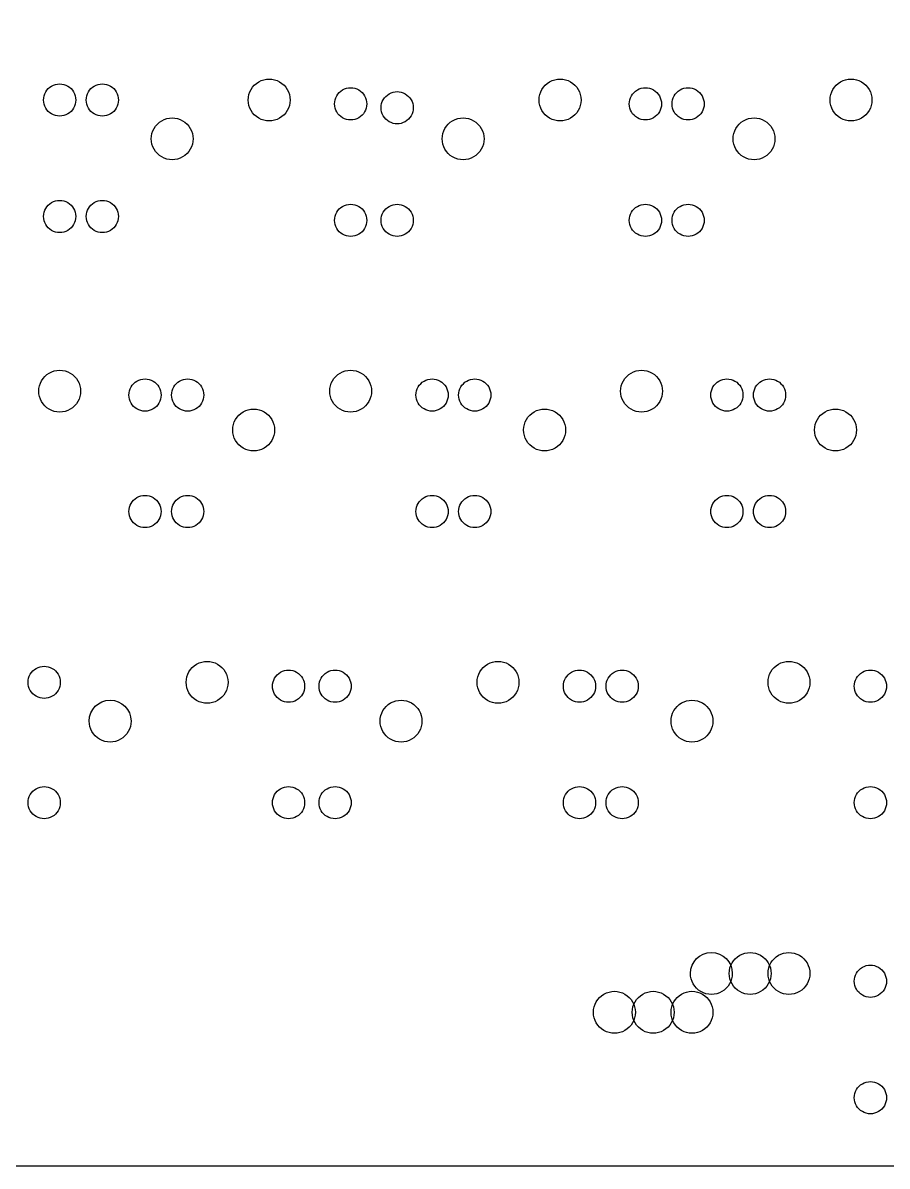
# Model space of a CAD drawing. Extents: x 2867 to 4104, y -2180 to -1756.
# Drawn here: x 3327.4 to 3487.8, y -2179.9 to -1967.9 of the extents above; entities that cross this region are included whole.
import ezdxf

# ---------------------------------------------------------------- set-up
doc = ezdxf.new("R2010")
doc.units = 0
doc.layers.get('0').update_dxf_attribs({"linetype": 'CONTINUOUS'})

msp = doc.modelspace()

# ---------------------------------------------------------------- linework, layer by layer
at = {"color": 7}
for points in [[(2867.184, -1755.8352), (4104.072, -1755.8352), (4104.072, -2179.9152), (2867.184, -2179.9152)], [(3337.236, -1982.1816)], [(3345.156, -1982.1816)], [(3377.016, -1982.1816)], [(3431.016, -1982.1816)], [(3485.016, -1982.1816)], [(3391.236, -1982.9016)], [(3399.876, -1983.6216)], [(3445.956, -1982.9016)], [(3453.876, -1982.9016)], [(3359.016, -1989.3816)], [(3413.016, -1989.3816)], [(3467.016, -1989.3816)], [(3337.236, -2003.7816)], [(3345.156, -2003.7816)], [(3391.236, -2004.5016)], [(3399.876, -2004.5016)], [(3445.956, -2004.5016)], [(3453.876, -2004.5016)], [(3338.136, -2036.1816)], [(3353.076, -2036.9016)], [(3360.996, -2036.9016)], [(3392.136, -2036.1816)], [(3406.356, -2036.9016)], [(3414.276, -2036.9016)], [(3446.136, -2036.1816)], [(3461.076, -2036.9016)], [(3468.996, -2036.9016)], [(3374.136, -2043.3816)], [(3428.136, -2043.3816)], [(3482.136, -2043.3816)], [(3353.076, -2058.5016)], [(3360.996, -2058.5016)], [(3406.356, -2058.5016)], [(3414.276, -2058.5016)], [(3461.076, -2058.5016)], [(3468.996, -2058.5016)], [(3334.356, -2090.1816)], [(3365.496, -2090.1816)], [(3419.496, -2090.1816)], [(3473.496, -2090.1816)], [(3379.716, -2090.9016)], [(3388.356, -2090.9016)], [(3433.716, -2090.9016)], [(3441.636, -2090.9016)], [(3487.716, -2090.9016)], [(3347.496, -2097.3816)], [(3401.496, -2097.3816)], [(3455.496, -2097.3816)], [(3334.356, -2112.5016)], [(3379.716, -2112.5016)], [(3388.356, -2112.5016)], [(3433.716, -2112.5016)], [(3441.636, -2112.5016)], [(3487.716, -2112.5016)], [(3459.096, -2144.1816)], [(3466.296, -2144.1816)], [(3473.496, -2144.1816)], [(3487.716, -2145.6216)], [(3441.096, -2151.3816)], [(3448.296, -2151.3816)], [(3455.496, -2151.3816)], [(3417.84, -2157.5232)], [(3487.716, -2167.2216)]]:
    msp.add_lwpolyline(points, close=True, dxfattribs=at)
for points in [[(3371.184, -1978.814493), (3372.386951, -1978.119969), (3373.869049, -1978.119969), (3375.072, -1978.814493)], [(3425.184, -1978.814493), (3426.386951, -1978.119969), (3427.869049, -1978.119969), (3429.072, -1978.814493)], [(3479.184, -1978.814493), (3480.386951, -1978.119969), (3481.869049, -1978.119969), (3483.072, -1978.814493)], [(3331.26, -1982.1816), (3331.26, -1981.11409), (3331.82951, -1980.127671), (3332.754, -1979.593916)], [(3332.754, -1979.593916), (3333.67849, -1979.060161), (3334.81751, -1979.060161), (3335.742, -1979.593916)], [(3335.742, -1979.593916), (3336.66649, -1980.127671), (3337.236, -1981.11409), (3337.236, -1982.1816)], [(3339.18, -1982.1816), (3339.18, -1981.11409), (3339.74951, -1980.127671), (3340.674, -1979.593916)], [(3340.674, -1979.593916), (3341.59849, -1979.060161), (3342.73751, -1979.060161), (3343.662, -1979.593916)], [(3343.662, -1979.593916), (3344.58649, -1980.127671), (3345.156, -1981.11409), (3345.156, -1982.1816)], [(3369.24, -1982.1816), (3369.24, -1980.792551), (3369.981049, -1979.509018), (3371.184, -1978.814493)], [(3375.072, -1978.814493), (3376.274951, -1979.509018), (3377.016, -1980.792551), (3377.016, -1982.1816)], [(3385.26, -1982.9016), (3385.26, -1981.83409), (3385.82951, -1980.847671), (3386.754, -1980.313916)], [(3386.754, -1980.313916), (3387.67849, -1979.780161), (3388.81751, -1979.780161), (3389.742, -1980.313916)], [(3389.742, -1980.313916), (3390.66649, -1980.847671), (3391.236, -1981.83409), (3391.236, -1982.9016)], [(3423.24, -1982.1816), (3423.24, -1980.792551), (3423.981049, -1979.509018), (3425.184, -1978.814493)], [(3429.072, -1978.814493), (3430.274951, -1979.509018), (3431.016, -1980.792551), (3431.016, -1982.1816)], [(3439.98, -1982.9016), (3439.98, -1981.83409), (3440.54951, -1980.847671), (3441.474, -1980.313916)], [(3441.474, -1980.313916), (3442.39849, -1979.780161), (3443.53751, -1979.780161), (3444.462, -1980.313916)], [(3444.462, -1980.313916), (3445.38649, -1980.847671), (3445.956, -1981.83409), (3445.956, -1982.9016)], [(3447.9, -1982.9016), (3447.9, -1981.83409), (3448.46951, -1980.847671), (3449.394, -1980.313916)], [(3449.394, -1980.313916), (3450.31849, -1979.780161), (3451.45751, -1979.780161), (3452.382, -1980.313916)], [(3452.382, -1980.313916), (3453.30649, -1980.847671), (3453.876, -1981.83409), (3453.876, -1982.9016)], [(3477.24, -1982.1816), (3477.24, -1980.792551), (3477.981049, -1979.509018), (3479.184, -1978.814493)], [(3483.072, -1978.814493), (3484.274951, -1979.509018), (3485.016, -1980.792551), (3485.016, -1982.1816)], [(3332.754, -1984.769284), (3331.82951, -1984.235529), (3331.26, -1983.24911), (3331.26, -1982.1816)], [(3337.236, -1982.1816), (3337.236, -1983.24911), (3336.66649, -1984.235529), (3335.742, -1984.769284)], [(3340.674, -1984.769284), (3339.74951, -1984.235529), (3339.18, -1983.24911), (3339.18, -1982.1816)], [(3345.156, -1982.1816), (3345.156, -1983.24911), (3344.58649, -1984.235529), (3343.662, -1984.769284)], [(3371.184, -1985.548707), (3369.981049, -1984.854182), (3369.24, -1983.570649), (3369.24, -1982.1816)], [(3377.016, -1982.1816), (3377.016, -1983.570649), (3376.274951, -1984.854182), (3375.072, -1985.548707)], [(3393.9, -1983.6216), (3393.9, -1982.55409), (3394.46951, -1981.567671), (3395.394, -1981.033916)], [(3395.394, -1981.033916), (3396.31849, -1980.500161), (3397.45751, -1980.500161), (3398.382, -1981.033916)], [(3398.382, -1981.033916), (3399.30649, -1981.567671), (3399.876, -1982.55409), (3399.876, -1983.6216)], [(3425.184, -1985.548707), (3423.981049, -1984.854182), (3423.24, -1983.570649), (3423.24, -1982.1816)], [(3431.016, -1982.1816), (3431.016, -1983.570649), (3430.274951, -1984.854182), (3429.072, -1985.548707)], [(3479.184, -1985.548707), (3477.981049, -1984.854182), (3477.24, -1983.570649), (3477.24, -1982.1816)], [(3485.016, -1982.1816), (3485.016, -1983.570649), (3484.274951, -1984.854182), (3483.072, -1985.548707)], [(3386.754, -1985.489284), (3385.82951, -1984.955529), (3385.26, -1983.96911), (3385.26, -1982.9016)], [(3391.236, -1982.9016), (3391.236, -1983.96911), (3390.66649, -1984.955529), (3389.742, -1985.489284)], [(3395.394, -1986.209284), (3394.46951, -1985.675529), (3393.9, -1984.68911), (3393.9, -1983.6216)], [(3399.876, -1983.6216), (3399.876, -1984.68911), (3399.30649, -1985.675529), (3398.382, -1986.209284)], [(3441.474, -1985.489284), (3440.54951, -1984.955529), (3439.98, -1983.96911), (3439.98, -1982.9016)], [(3445.956, -1982.9016), (3445.956, -1983.96911), (3445.38649, -1984.955529), (3444.462, -1985.489284)], [(3449.394, -1985.489284), (3448.46951, -1984.955529), (3447.9, -1983.96911), (3447.9, -1982.9016)], [(3453.876, -1982.9016), (3453.876, -1983.96911), (3453.30649, -1984.955529), (3452.382, -1985.489284)], [(3335.742, -1984.769284), (3334.81751, -1985.303039), (3333.67849, -1985.303039), (3332.754, -1984.769284)], [(3343.662, -1984.769284), (3342.73751, -1985.303039), (3341.59849, -1985.303039), (3340.674, -1984.769284)], [(3351.24, -1989.3816), (3351.24, -1987.992551), (3351.981049, -1986.709018), (3353.184, -1986.014493)], [(3353.184, -1986.014493), (3354.386951, -1985.319969), (3355.869049, -1985.319969), (3357.072, -1986.014493)], [(3357.072, -1986.014493), (3358.274951, -1986.709018), (3359.016, -1987.992551), (3359.016, -1989.3816)], [(3375.072, -1985.548707), (3373.869049, -1986.243231), (3372.386951, -1986.243231), (3371.184, -1985.548707)], [(3389.742, -1985.489284), (3388.81751, -1986.023039), (3387.67849, -1986.023039), (3386.754, -1985.489284)], [(3398.382, -1986.209284), (3397.45751, -1986.743039), (3396.31849, -1986.743039), (3395.394, -1986.209284)], [(3405.24, -1989.3816), (3405.24, -1987.992551), (3405.981049, -1986.709018), (3407.184, -1986.014493)], [(3407.184, -1986.014493), (3408.386951, -1985.319969), (3409.869049, -1985.319969), (3411.072, -1986.014493)], [(3411.072, -1986.014493), (3412.274951, -1986.709018), (3413.016, -1987.992551), (3413.016, -1989.3816)], [(3429.072, -1985.548707), (3427.869049, -1986.243231), (3426.386951, -1986.243231), (3425.184, -1985.548707)], [(3444.462, -1985.489284), (3443.53751, -1986.023039), (3442.39849, -1986.023039), (3441.474, -1985.489284)], [(3452.382, -1985.489284), (3451.45751, -1986.023039), (3450.31849, -1986.023039), (3449.394, -1985.489284)], [(3459.24, -1989.3816), (3459.24, -1987.992551), (3459.981049, -1986.709018), (3461.184, -1986.014493)], [(3461.184, -1986.014493), (3462.386951, -1985.319969), (3463.869049, -1985.319969), (3465.072, -1986.014493)], [(3465.072, -1986.014493), (3466.274951, -1986.709018), (3467.016, -1987.992551), (3467.016, -1989.3816)], [(3483.072, -1985.548707), (3481.869049, -1986.243231), (3480.386951, -1986.243231), (3479.184, -1985.548707)], [(3353.184, -1992.748707), (3351.981049, -1992.054182), (3351.24, -1990.770649), (3351.24, -1989.3816)], [(3359.016, -1989.3816), (3359.016, -1990.770649), (3358.274951, -1992.054182), (3357.072, -1992.748707)], [(3407.184, -1992.748707), (3405.981049, -1992.054182), (3405.24, -1990.770649), (3405.24, -1989.3816)], [(3413.016, -1989.3816), (3413.016, -1990.770649), (3412.274951, -1992.054182), (3411.072, -1992.748707)], [(3461.184, -1992.748707), (3459.981049, -1992.054182), (3459.24, -1990.770649), (3459.24, -1989.3816)], [(3467.016, -1989.3816), (3467.016, -1990.770649), (3466.274951, -1992.054182), (3465.072, -1992.748707)], [(3357.072, -1992.748707), (3355.869049, -1993.443231), (3354.386951, -1993.443231), (3353.184, -1992.748707)], [(3411.072, -1992.748707), (3409.869049, -1993.443231), (3408.386951, -1993.443231), (3407.184, -1992.748707)], [(3465.072, -1992.748707), (3463.869049, -1993.443231), (3462.386951, -1993.443231), (3461.184, -1992.748707)], [(3331.26, -2003.7816), (3331.26, -2002.71409), (3331.82951, -2001.727671), (3332.754, -2001.193916)], [(3332.754, -2001.193916), (3333.67849, -2000.660161), (3334.81751, -2000.660161), (3335.742, -2001.193916)], [(3335.742, -2001.193916), (3336.66649, -2001.727671), (3337.236, -2002.71409), (3337.236, -2003.7816)], [(3339.18, -2003.7816), (3339.18, -2002.71409), (3339.74951, -2001.727671), (3340.674, -2001.193916)], [(3340.674, -2001.193916), (3341.59849, -2000.660161), (3342.73751, -2000.660161), (3343.662, -2001.193916)], [(3343.662, -2001.193916), (3344.58649, -2001.727671), (3345.156, -2002.71409), (3345.156, -2003.7816)], [(3386.754, -2001.913916), (3387.67849, -2001.380161), (3388.81751, -2001.380161), (3389.742, -2001.913916)], [(3395.394, -2001.913916), (3396.31849, -2001.380161), (3397.45751, -2001.380161), (3398.382, -2001.913916)], [(3441.474, -2001.913916), (3442.39849, -2001.380161), (3443.53751, -2001.380161), (3444.462, -2001.913916)], [(3449.394, -2001.913916), (3450.31849, -2001.380161), (3451.45751, -2001.380161), (3452.382, -2001.913916)], [(3385.26, -2004.5016), (3385.26, -2003.43409), (3385.82951, -2002.447671), (3386.754, -2001.913916)], [(3389.742, -2001.913916), (3390.66649, -2002.447671), (3391.236, -2003.43409), (3391.236, -2004.5016)], [(3393.9, -2004.5016), (3393.9, -2003.43409), (3394.46951, -2002.447671), (3395.394, -2001.913916)], [(3398.382, -2001.913916), (3399.30649, -2002.447671), (3399.876, -2003.43409), (3399.876, -2004.5016)], [(3439.98, -2004.5016), (3439.98, -2003.43409), (3440.54951, -2002.447671), (3441.474, -2001.913916)], [(3444.462, -2001.913916), (3445.38649, -2002.447671), (3445.956, -2003.43409), (3445.956, -2004.5016)], [(3447.9, -2004.5016), (3447.9, -2003.43409), (3448.46951, -2002.447671), (3449.394, -2001.913916)], [(3452.382, -2001.913916), (3453.30649, -2002.447671), (3453.876, -2003.43409), (3453.876, -2004.5016)], [(3332.754, -2006.369284), (3331.82951, -2005.835529), (3331.26, -2004.84911), (3331.26, -2003.7816)], [(3337.236, -2003.7816), (3337.236, -2004.84911), (3336.66649, -2005.835529), (3335.742, -2006.369284)], [(3340.674, -2006.369284), (3339.74951, -2005.835529), (3339.18, -2004.84911), (3339.18, -2003.7816)], [(3345.156, -2003.7816), (3345.156, -2004.84911), (3344.58649, -2005.835529), (3343.662, -2006.369284)], [(3386.754, -2007.089284), (3385.82951, -2006.555529), (3385.26, -2005.56911), (3385.26, -2004.5016)], [(3391.236, -2004.5016), (3391.236, -2005.56911), (3390.66649, -2006.555529), (3389.742, -2007.089284)], [(3395.394, -2007.089284), (3394.46951, -2006.555529), (3393.9, -2005.56911), (3393.9, -2004.5016)], [(3399.876, -2004.5016), (3399.876, -2005.56911), (3399.30649, -2006.555529), (3398.382, -2007.089284)], [(3441.474, -2007.089284), (3440.54951, -2006.555529), (3439.98, -2005.56911), (3439.98, -2004.5016)], [(3445.956, -2004.5016), (3445.956, -2005.56911), (3445.38649, -2006.555529), (3444.462, -2007.089284)], [(3449.394, -2007.089284), (3448.46951, -2006.555529), (3447.9, -2005.56911), (3447.9, -2004.5016)], [(3453.876, -2004.5016), (3453.876, -2005.56911), (3453.30649, -2006.555529), (3452.382, -2007.089284)], [(3335.742, -2006.369284), (3334.81751, -2006.903039), (3333.67849, -2006.903039), (3332.754, -2006.369284)], [(3343.662, -2006.369284), (3342.73751, -2006.903039), (3341.59849, -2006.903039), (3340.674, -2006.369284)], [(3389.742, -2007.089284), (3388.81751, -2007.623039), (3387.67849, -2007.623039), (3386.754, -2007.089284)], [(3398.382, -2007.089284), (3397.45751, -2007.623039), (3396.31849, -2007.623039), (3395.394, -2007.089284)], [(3444.462, -2007.089284), (3443.53751, -2007.623039), (3442.39849, -2007.623039), (3441.474, -2007.089284)], [(3452.382, -2007.089284), (3451.45751, -2007.623039), (3450.31849, -2007.623039), (3449.394, -2007.089284)], [(3330.36, -2036.1816), (3330.36, -2034.792551), (3331.101049, -2033.509018), (3332.304, -2032.814493)], [(3332.304, -2032.814493), (3333.506951, -2032.119969), (3334.989049, -2032.119969), (3336.192, -2032.814493)], [(3336.192, -2032.814493), (3337.394951, -2033.509018), (3338.136, -2034.792551), (3338.136, -2036.1816)], [(3384.36, -2036.1816), (3384.36, -2034.792551), (3385.101049, -2033.509018), (3386.304, -2032.814493)], [(3386.304, -2032.814493), (3387.506951, -2032.119969), (3388.989049, -2032.119969), (3390.192, -2032.814493)], [(3390.192, -2032.814493), (3391.394951, -2033.509018), (3392.136, -2034.792551), (3392.136, -2036.1816)], [(3438.36, -2036.1816), (3438.36, -2034.792551), (3439.101049, -2033.509018), (3440.304, -2032.814493)], [(3440.304, -2032.814493), (3441.506951, -2032.119969), (3442.989049, -2032.119969), (3444.192, -2032.814493)], [(3444.192, -2032.814493), (3445.394951, -2033.509018), (3446.136, -2034.792551), (3446.136, -2036.1816)], [(3347.1, -2036.9016), (3347.1, -2035.83409), (3347.66951, -2034.847671), (3348.594, -2034.313916)], [(3348.594, -2034.313916), (3349.51849, -2033.780161), (3350.65751, -2033.780161), (3351.582, -2034.313916)], [(3351.582, -2034.313916), (3352.50649, -2034.847671), (3353.076, -2035.83409), (3353.076, -2036.9016)], [(3355.02, -2036.9016), (3355.02, -2035.83409), (3355.58951, -2034.847671), (3356.514, -2034.313916)], [(3356.514, -2034.313916), (3357.43849, -2033.780161), (3358.57751, -2033.780161), (3359.502, -2034.313916)], [(3359.502, -2034.313916), (3360.42649, -2034.847671), (3360.996, -2035.83409), (3360.996, -2036.9016)], [(3400.38, -2036.9016), (3400.38, -2035.83409), (3400.94951, -2034.847671), (3401.874, -2034.313916)], [(3401.874, -2034.313916), (3402.79849, -2033.780161), (3403.93751, -2033.780161), (3404.862, -2034.313916)], [(3404.862, -2034.313916), (3405.78649, -2034.847671), (3406.356, -2035.83409), (3406.356, -2036.9016)], [(3408.3, -2036.9016), (3408.3, -2035.83409), (3408.86951, -2034.847671), (3409.794, -2034.313916)], [(3409.794, -2034.313916), (3410.71849, -2033.780161), (3411.85751, -2033.780161), (3412.782, -2034.313916)], [(3412.782, -2034.313916), (3413.70649, -2034.847671), (3414.276, -2035.83409), (3414.276, -2036.9016)], [(3455.1, -2036.9016), (3455.1, -2035.83409), (3455.66951, -2034.847671), (3456.594, -2034.313916)], [(3456.594, -2034.313916), (3457.51849, -2033.780161), (3458.65751, -2033.780161), (3459.582, -2034.313916)], [(3459.582, -2034.313916), (3460.50649, -2034.847671), (3461.076, -2035.83409), (3461.076, -2036.9016)], [(3463.02, -2036.9016), (3463.02, -2035.83409), (3463.58951, -2034.847671), (3464.514, -2034.313916)], [(3464.514, -2034.313916), (3465.43849, -2033.780161), (3466.57751, -2033.780161), (3467.502, -2034.313916)], [(3467.502, -2034.313916), (3468.42649, -2034.847671), (3468.996, -2035.83409), (3468.996, -2036.9016)], [(3332.304, -2039.548707), (3331.101049, -2038.854182), (3330.36, -2037.570649), (3330.36, -2036.1816)], [(3338.136, -2036.1816), (3338.136, -2037.570649), (3337.394951, -2038.854182), (3336.192, -2039.548707)], [(3348.594, -2039.489284), (3347.66951, -2038.955529), (3347.1, -2037.96911), (3347.1, -2036.9016)], [(3353.076, -2036.9016), (3353.076, -2037.96911), (3352.50649, -2038.955529), (3351.582, -2039.489284)], [(3356.514, -2039.489284), (3355.58951, -2038.955529), (3355.02, -2037.96911), (3355.02, -2036.9016)], [(3360.996, -2036.9016), (3360.996, -2037.96911), (3360.42649, -2038.955529), (3359.502, -2039.489284)], [(3386.304, -2039.548707), (3385.101049, -2038.854182), (3384.36, -2037.570649), (3384.36, -2036.1816)], [(3392.136, -2036.1816), (3392.136, -2037.570649), (3391.394951, -2038.854182), (3390.192, -2039.548707)], [(3401.874, -2039.489284), (3400.94951, -2038.955529), (3400.38, -2037.96911), (3400.38, -2036.9016)], [(3406.356, -2036.9016), (3406.356, -2037.96911), (3405.78649, -2038.955529), (3404.862, -2039.489284)], [(3409.794, -2039.489284), (3408.86951, -2038.955529), (3408.3, -2037.96911), (3408.3, -2036.9016)], [(3414.276, -2036.9016), (3414.276, -2037.96911), (3413.70649, -2038.955529), (3412.782, -2039.489284)], [(3440.304, -2039.548707), (3439.101049, -2038.854182), (3438.36, -2037.570649), (3438.36, -2036.1816)], [(3446.136, -2036.1816), (3446.136, -2037.570649), (3445.394951, -2038.854182), (3444.192, -2039.548707)], [(3456.594, -2039.489284), (3455.66951, -2038.955529), (3455.1, -2037.96911), (3455.1, -2036.9016)], [(3461.076, -2036.9016), (3461.076, -2037.96911), (3460.50649, -2038.955529), (3459.582, -2039.489284)], [(3464.514, -2039.489284), (3463.58951, -2038.955529), (3463.02, -2037.96911), (3463.02, -2036.9016)], [(3468.996, -2036.9016), (3468.996, -2037.96911), (3468.42649, -2038.955529), (3467.502, -2039.489284)], [(3336.192, -2039.548707), (3334.989049, -2040.243231), (3333.506951, -2040.243231), (3332.304, -2039.548707)], [(3351.582, -2039.489284), (3350.65751, -2040.023039), (3349.51849, -2040.023039), (3348.594, -2039.489284)], [(3359.502, -2039.489284), (3358.57751, -2040.023039), (3357.43849, -2040.023039), (3356.514, -2039.489284)], [(3368.304, -2040.014493), (3369.506951, -2039.319969), (3370.989049, -2039.319969), (3372.192, -2040.014493)], [(3390.192, -2039.548707), (3388.989049, -2040.243231), (3387.506951, -2040.243231), (3386.304, -2039.548707)], [(3404.862, -2039.489284), (3403.93751, -2040.023039), (3402.79849, -2040.023039), (3401.874, -2039.489284)], [(3412.782, -2039.489284), (3411.85751, -2040.023039), (3410.71849, -2040.023039), (3409.794, -2039.489284)], [(3422.304, -2040.014493), (3423.506951, -2039.319969), (3424.989049, -2039.319969), (3426.192, -2040.014493)], [(3444.192, -2039.548707), (3442.989049, -2040.243231), (3441.506951, -2040.243231), (3440.304, -2039.548707)], [(3459.582, -2039.489284), (3458.65751, -2040.023039), (3457.51849, -2040.023039), (3456.594, -2039.489284)], [(3467.502, -2039.489284), (3466.57751, -2040.023039), (3465.43849, -2040.023039), (3464.514, -2039.489284)], [(3476.304, -2040.014493), (3477.506951, -2039.319969), (3478.989049, -2039.319969), (3480.192, -2040.014493)], [(3366.36, -2043.3816), (3366.36, -2041.992551), (3367.101049, -2040.709018), (3368.304, -2040.014493)], [(3372.192, -2040.014493), (3373.394951, -2040.709018), (3374.136, -2041.992551), (3374.136, -2043.3816)], [(3420.36, -2043.3816), (3420.36, -2041.992551), (3421.101049, -2040.709018), (3422.304, -2040.014493)], [(3426.192, -2040.014493), (3427.394951, -2040.709018), (3428.136, -2041.992551), (3428.136, -2043.3816)], [(3474.36, -2043.3816), (3474.36, -2041.992551), (3475.101049, -2040.709018), (3476.304, -2040.014493)], [(3480.192, -2040.014493), (3481.394951, -2040.709018), (3482.136, -2041.992551), (3482.136, -2043.3816)], [(3368.304, -2046.748707), (3367.101049, -2046.054182), (3366.36, -2044.770649), (3366.36, -2043.3816)], [(3374.136, -2043.3816), (3374.136, -2044.770649), (3373.394951, -2046.054182), (3372.192, -2046.748707)], [(3422.304, -2046.748707), (3421.101049, -2046.054182), (3420.36, -2044.770649), (3420.36, -2043.3816)], [(3428.136, -2043.3816), (3428.136, -2044.770649), (3427.394951, -2046.054182), (3426.192, -2046.748707)], [(3476.304, -2046.748707), (3475.101049, -2046.054182), (3474.36, -2044.770649), (3474.36, -2043.3816)], [(3482.136, -2043.3816), (3482.136, -2044.770649), (3481.394951, -2046.054182), (3480.192, -2046.748707)], [(3372.192, -2046.748707), (3370.989049, -2047.443231), (3369.506951, -2047.443231), (3368.304, -2046.748707)], [(3426.192, -2046.748707), (3424.989049, -2047.443231), (3423.506951, -2047.443231), (3422.304, -2046.748707)], [(3480.192, -2046.748707), (3478.989049, -2047.443231), (3477.506951, -2047.443231), (3476.304, -2046.748707)], [(3347.1, -2058.5016), (3347.1, -2057.43409), (3347.66951, -2056.447671), (3348.594, -2055.913916)], [(3348.594, -2055.913916), (3349.51849, -2055.380161), (3350.65751, -2055.380161), (3351.582, -2055.913916)], [(3351.582, -2055.913916), (3352.50649, -2056.447671), (3353.076, -2057.43409), (3353.076, -2058.5016)], [(3355.02, -2058.5016), (3355.02, -2057.43409), (3355.58951, -2056.447671), (3356.514, -2055.913916)], [(3356.514, -2055.913916), (3357.43849, -2055.380161), (3358.57751, -2055.380161), (3359.502, -2055.913916)], [(3359.502, -2055.913916), (3360.42649, -2056.447671), (3360.996, -2057.43409), (3360.996, -2058.5016)], [(3400.38, -2058.5016), (3400.38, -2057.43409), (3400.94951, -2056.447671), (3401.874, -2055.913916)], [(3401.874, -2055.913916), (3402.79849, -2055.380161), (3403.93751, -2055.380161), (3404.862, -2055.913916)], [(3404.862, -2055.913916), (3405.78649, -2056.447671), (3406.356, -2057.43409), (3406.356, -2058.5016)], [(3408.3, -2058.5016), (3408.3, -2057.43409), (3408.86951, -2056.447671), (3409.794, -2055.913916)], [(3409.794, -2055.913916), (3410.71849, -2055.380161), (3411.85751, -2055.380161), (3412.782, -2055.913916)], [(3412.782, -2055.913916), (3413.70649, -2056.447671), (3414.276, -2057.43409), (3414.276, -2058.5016)], [(3455.1, -2058.5016), (3455.1, -2057.43409), (3455.66951, -2056.447671), (3456.594, -2055.913916)], [(3456.594, -2055.913916), (3457.51849, -2055.380161), (3458.65751, -2055.380161), (3459.582, -2055.913916)], [(3459.582, -2055.913916), (3460.50649, -2056.447671), (3461.076, -2057.43409), (3461.076, -2058.5016)], [(3463.02, -2058.5016), (3463.02, -2057.43409), (3463.58951, -2056.447671), (3464.514, -2055.913916)], [(3464.514, -2055.913916), (3465.43849, -2055.380161), (3466.57751, -2055.380161), (3467.502, -2055.913916)], [(3467.502, -2055.913916), (3468.42649, -2056.447671), (3468.996, -2057.43409), (3468.996, -2058.5016)], [(3348.594, -2061.089284), (3347.66951, -2060.555529), (3347.1, -2059.56911), (3347.1, -2058.5016)], [(3353.076, -2058.5016), (3353.076, -2059.56911), (3352.50649, -2060.555529), (3351.582, -2061.089284)], [(3356.514, -2061.089284), (3355.58951, -2060.555529), (3355.02, -2059.56911), (3355.02, -2058.5016)], [(3360.996, -2058.5016), (3360.996, -2059.56911), (3360.42649, -2060.555529), (3359.502, -2061.089284)], [(3401.874, -2061.089284), (3400.94951, -2060.555529), (3400.38, -2059.56911), (3400.38, -2058.5016)], [(3406.356, -2058.5016), (3406.356, -2059.56911), (3405.78649, -2060.555529), (3404.862, -2061.089284)], [(3409.794, -2061.089284), (3408.86951, -2060.555529), (3408.3, -2059.56911), (3408.3, -2058.5016)], [(3414.276, -2058.5016), (3414.276, -2059.56911), (3413.70649, -2060.555529), (3412.782, -2061.089284)], [(3456.594, -2061.089284), (3455.66951, -2060.555529), (3455.1, -2059.56911), (3455.1, -2058.5016)], [(3461.076, -2058.5016), (3461.076, -2059.56911), (3460.50649, -2060.555529), (3459.582, -2061.089284)], [(3464.514, -2061.089284), (3463.58951, -2060.555529), (3463.02, -2059.56911), (3463.02, -2058.5016)], [(3468.996, -2058.5016), (3468.996, -2059.56911), (3468.42649, -2060.555529), (3467.502, -2061.089284)], [(3351.582, -2061.089284), (3350.65751, -2061.623039), (3349.51849, -2061.623039), (3348.594, -2061.089284)], [(3359.502, -2061.089284), (3358.57751, -2061.623039), (3357.43849, -2061.623039), (3356.514, -2061.089284)], [(3404.862, -2061.089284), (3403.93751, -2061.623039), (3402.79849, -2061.623039), (3401.874, -2061.089284)], [(3412.782, -2061.089284), (3411.85751, -2061.623039), (3410.71849, -2061.623039), (3409.794, -2061.089284)], [(3459.582, -2061.089284), (3458.65751, -2061.623039), (3457.51849, -2061.623039), (3456.594, -2061.089284)], [(3467.502, -2061.089284), (3466.57751, -2061.623039), (3465.43849, -2061.623039), (3464.514, -2061.089284)], [(3359.664, -2086.814493), (3360.866951, -2086.119969), (3362.349049, -2086.119969), (3363.552, -2086.814493)], [(3413.664, -2086.814493), (3414.866951, -2086.119969), (3416.349049, -2086.119969), (3417.552, -2086.814493)], [(3467.664, -2086.814493), (3468.866951, -2086.119969), (3470.349049, -2086.119969), (3471.552, -2086.814493)], [(3328.38, -2090.1816), (3328.38, -2089.11409), (3328.94951, -2088.127671), (3329.874, -2087.593916)], [(3329.874, -2087.593916), (3330.79849, -2087.060161), (3331.93751, -2087.060161), (3332.862, -2087.593916)], [(3332.862, -2087.593916), (3333.78649, -2088.127671), (3334.356, -2089.11409), (3334.356, -2090.1816)], [(3357.72, -2090.1816), (3357.72, -2088.792551), (3358.461049, -2087.509018), (3359.664, -2086.814493)], [(3363.552, -2086.814493), (3364.754951, -2087.509018), (3365.496, -2088.792551), (3365.496, -2090.1816)], [(3373.74, -2090.9016), (3373.74, -2089.83409), (3374.30951, -2088.847671), (3375.234, -2088.313916)], [(3375.234, -2088.313916), (3376.15849, -2087.780161), (3377.29751, -2087.780161), (3378.222, -2088.313916)], [(3378.222, -2088.313916), (3379.14649, -2088.847671), (3379.716, -2089.83409), (3379.716, -2090.9016)], [(3382.38, -2090.9016), (3382.38, -2089.83409), (3382.94951, -2088.847671), (3383.874, -2088.313916)], [(3383.874, -2088.313916), (3384.79849, -2087.780161), (3385.93751, -2087.780161), (3386.862, -2088.313916)], [(3386.862, -2088.313916), (3387.78649, -2088.847671), (3388.356, -2089.83409), (3388.356, -2090.9016)], [(3411.72, -2090.1816), (3411.72, -2088.792551), (3412.461049, -2087.509018), (3413.664, -2086.814493)], [(3417.552, -2086.814493), (3418.754951, -2087.509018), (3419.496, -2088.792551), (3419.496, -2090.1816)], [(3427.74, -2090.9016), (3427.74, -2089.83409), (3428.30951, -2088.847671), (3429.234, -2088.313916)], [(3429.234, -2088.313916), (3430.15849, -2087.780161), (3431.29751, -2087.780161), (3432.222, -2088.313916)], [(3432.222, -2088.313916), (3433.14649, -2088.847671), (3433.716, -2089.83409), (3433.716, -2090.9016)], [(3435.66, -2090.9016), (3435.66, -2089.83409), (3436.22951, -2088.847671), (3437.154, -2088.313916)], [(3437.154, -2088.313916), (3438.07849, -2087.780161), (3439.21751, -2087.780161), (3440.142, -2088.313916)], [(3440.142, -2088.313916), (3441.06649, -2088.847671), (3441.636, -2089.83409), (3441.636, -2090.9016)], [(3465.72, -2090.1816), (3465.72, -2088.792551), (3466.461049, -2087.509018), (3467.664, -2086.814493)], [(3471.552, -2086.814493), (3472.754951, -2087.509018), (3473.496, -2088.792551), (3473.496, -2090.1816)], [(3481.74, -2090.9016), (3481.74, -2089.83409), (3482.30951, -2088.847671), (3483.234, -2088.313916)], [(3483.234, -2088.313916), (3484.15849, -2087.780161), (3485.29751, -2087.780161), (3486.222, -2088.313916)], [(3486.222, -2088.313916), (3487.14649, -2088.847671), (3487.716, -2089.83409), (3487.716, -2090.9016)], [(3329.874, -2092.769284), (3328.94951, -2092.235529), (3328.38, -2091.24911), (3328.38, -2090.1816)], [(3334.356, -2090.1816), (3334.356, -2091.24911), (3333.78649, -2092.235529), (3332.862, -2092.769284)], [(3359.664, -2093.548707), (3358.461049, -2092.854182), (3357.72, -2091.570649), (3357.72, -2090.1816)], [(3365.496, -2090.1816), (3365.496, -2091.570649), (3364.754951, -2092.854182), (3363.552, -2093.548707)], [(3413.664, -2093.548707), (3412.461049, -2092.854182), (3411.72, -2091.570649), (3411.72, -2090.1816)], [(3419.496, -2090.1816), (3419.496, -2091.570649), (3418.754951, -2092.854182), (3417.552, -2093.548707)], [(3467.664, -2093.548707), (3466.461049, -2092.854182), (3465.72, -2091.570649), (3465.72, -2090.1816)], [(3473.496, -2090.1816), (3473.496, -2091.570649), (3472.754951, -2092.854182), (3471.552, -2093.548707)], [(3332.862, -2092.769284), (3331.93751, -2093.303039), (3330.79849, -2093.303039), (3329.874, -2092.769284)], [(3375.234, -2093.489284), (3374.30951, -2092.955529), (3373.74, -2091.96911), (3373.74, -2090.9016)], [(3379.716, -2090.9016), (3379.716, -2091.96911), (3379.14649, -2092.955529), (3378.222, -2093.489284)], [(3383.874, -2093.489284), (3382.94951, -2092.955529), (3382.38, -2091.96911), (3382.38, -2090.9016)], [(3388.356, -2090.9016), (3388.356, -2091.96911), (3387.78649, -2092.955529), (3386.862, -2093.489284)], [(3429.234, -2093.489284), (3428.30951, -2092.955529), (3427.74, -2091.96911), (3427.74, -2090.9016)], [(3433.716, -2090.9016), (3433.716, -2091.96911), (3433.14649, -2092.955529), (3432.222, -2093.489284)], [(3437.154, -2093.489284), (3436.22951, -2092.955529), (3435.66, -2091.96911), (3435.66, -2090.9016)], [(3441.636, -2090.9016), (3441.636, -2091.96911), (3441.06649, -2092.955529), (3440.142, -2093.489284)], [(3483.234, -2093.489284), (3482.30951, -2092.955529), (3481.74, -2091.96911), (3481.74, -2090.9016)], [(3487.716, -2090.9016), (3487.716, -2091.96911), (3487.14649, -2092.955529), (3486.222, -2093.489284)], [(3339.72, -2097.3816), (3339.720001, -2095.234317), (3341.460717, -2093.493601), (3343.608, -2093.493601)], [(3343.608, -2093.493601), (3345.755283, -2093.493601), (3347.495999, -2095.234317), (3347.496, -2097.3816)], [(3363.552, -2093.548707), (3362.349049, -2094.243231), (3360.866951, -2094.243231), (3359.664, -2093.548707)], [(3378.222, -2093.489284), (3377.29751, -2094.023039), (3376.15849, -2094.023039), (3375.234, -2093.489284)], [(3386.862, -2093.489284), (3385.93751, -2094.023039), (3384.79849, -2094.023039), (3383.874, -2093.489284)], [(3393.72, -2097.3816), (3393.72, -2095.992551), (3394.461049, -2094.709018), (3395.664, -2094.014493)], [(3395.664, -2094.014493), (3396.866951, -2093.319969), (3398.349049, -2093.319969), (3399.552, -2094.014493)], [(3399.552, -2094.014493), (3400.754951, -2094.709018), (3401.496, -2095.992551), (3401.496, -2097.3816)], [(3417.552, -2093.548707), (3416.349049, -2094.243231), (3414.866951, -2094.243231), (3413.664, -2093.548707)], [(3432.222, -2093.489284), (3431.29751, -2094.023039), (3430.15849, -2094.023039), (3429.234, -2093.489284)], [(3440.142, -2093.489284), (3439.21751, -2094.023039), (3438.07849, -2094.023039), (3437.154, -2093.489284)], [(3447.72, -2097.3816), (3447.72, -2095.992551), (3448.461049, -2094.709018), (3449.664, -2094.014493)], [(3449.664, -2094.014493), (3450.866951, -2093.319969), (3452.349049, -2093.319969), (3453.552, -2094.014493)], [(3453.552, -2094.014493), (3454.754951, -2094.709018), (3455.496, -2095.992551), (3455.496, -2097.3816)], [(3471.552, -2093.548707), (3470.349049, -2094.243231), (3468.866951, -2094.243231), (3467.664, -2093.548707)], [(3486.222, -2093.489284), (3485.29751, -2094.023039), (3484.15849, -2094.023039), (3483.234, -2093.489284)], [(3341.664, -2100.748707), (3340.461049, -2100.054182), (3339.72, -2098.770649), (3339.72, -2097.3816)], [(3347.496, -2097.3816), (3347.496, -2098.770649), (3346.754951, -2100.054182), (3345.552, -2100.748707)], [(3395.664, -2100.748707), (3394.461049, -2100.054182), (3393.72, -2098.770649), (3393.72, -2097.3816)], [(3401.496, -2097.3816), (3401.496, -2098.770649), (3400.754951, -2100.054182), (3399.552, -2100.748707)], [(3449.664, -2100.748707), (3448.461049, -2100.054182), (3447.72, -2098.770649), (3447.72, -2097.3816)], [(3455.496, -2097.3816), (3455.496, -2098.770649), (3454.754951, -2100.054182), (3453.552, -2100.748707)], [(3345.552, -2100.748707), (3344.349049, -2101.443231), (3342.866951, -2101.443231), (3341.664, -2100.748707)], [(3399.552, -2100.748707), (3398.349049, -2101.443231), (3396.866951, -2101.443231), (3395.664, -2100.748707)], [(3453.552, -2100.748707), (3452.349049, -2101.443231), (3450.866951, -2101.443231), (3449.664, -2100.748707)], [(3329.874, -2109.913916), (3330.79849, -2109.380161), (3331.93751, -2109.380161), (3332.862, -2109.913916)], [(3375.234, -2109.913916), (3376.15849, -2109.380161), (3377.29751, -2109.380161), (3378.222, -2109.913916)], [(3383.874, -2109.913916), (3384.79849, -2109.380161), (3385.93751, -2109.380161), (3386.862, -2109.913916)], [(3429.234, -2109.913916), (3430.15849, -2109.380161), (3431.29751, -2109.380161), (3432.222, -2109.913916)], [(3437.154, -2109.913916), (3438.07849, -2109.380161), (3439.21751, -2109.380161), (3440.142, -2109.913916)], [(3483.234, -2109.913916), (3484.15849, -2109.380161), (3485.29751, -2109.380161), (3486.222, -2109.913916)], [(3328.38, -2112.5016), (3328.38, -2111.43409), (3328.94951, -2110.447671), (3329.874, -2109.913916)], [(3332.862, -2109.913916), (3333.78649, -2110.447671), (3334.356, -2111.43409), (3334.356, -2112.5016)], [(3373.74, -2112.5016), (3373.74, -2111.43409), (3374.30951, -2110.447671), (3375.234, -2109.913916)], [(3378.222, -2109.913916), (3379.14649, -2110.447671), (3379.716, -2111.43409), (3379.716, -2112.5016)], [(3382.38, -2112.5016), (3382.38, -2111.43409), (3382.94951, -2110.447671), (3383.874, -2109.913916)], [(3386.862, -2109.913916), (3387.78649, -2110.447671), (3388.356, -2111.43409), (3388.356, -2112.5016)], [(3427.74, -2112.5016), (3427.74, -2111.43409), (3428.30951, -2110.447671), (3429.234, -2109.913916)], [(3432.222, -2109.913916), (3433.14649, -2110.447671), (3433.716, -2111.43409), (3433.716, -2112.5016)], [(3435.66, -2112.5016), (3435.66, -2111.43409), (3436.22951, -2110.447671), (3437.154, -2109.913916)], [(3440.142, -2109.913916), (3441.06649, -2110.447671), (3441.636, -2111.43409), (3441.636, -2112.5016)], [(3481.74, -2112.5016), (3481.74, -2111.43409), (3482.30951, -2110.447671), (3483.234, -2109.913916)], [(3486.222, -2109.913916), (3487.14649, -2110.447671), (3487.716, -2111.43409), (3487.716, -2112.5016)], [(3329.874, -2115.089284), (3328.94951, -2114.555529), (3328.38, -2113.56911), (3328.38, -2112.5016)], [(3334.356, -2112.5016), (3334.356, -2113.56911), (3333.78649, -2114.555529), (3332.862, -2115.089284)], [(3375.234, -2115.089284), (3374.30951, -2114.555529), (3373.74, -2113.56911), (3373.74, -2112.5016)], [(3379.716, -2112.5016), (3379.716, -2113.56911), (3379.14649, -2114.555529), (3378.222, -2115.089284)], [(3383.874, -2115.089284), (3382.94951, -2114.555529), (3382.38, -2113.56911), (3382.38, -2112.5016)], [(3388.356, -2112.5016), (3388.356, -2113.56911), (3387.78649, -2114.555529), (3386.862, -2115.089284)], [(3429.234, -2115.089284), (3428.30951, -2114.555529), (3427.74, -2113.56911), (3427.74, -2112.5016)], [(3433.716, -2112.5016), (3433.716, -2113.56911), (3433.14649, -2114.555529), (3432.222, -2115.089284)], [(3437.154, -2115.089284), (3436.22951, -2114.555529), (3435.66, -2113.56911), (3435.66, -2112.5016)], [(3441.636, -2112.5016), (3441.636, -2113.56911), (3441.06649, -2114.555529), (3440.142, -2115.089284)], [(3483.234, -2115.089284), (3482.30951, -2114.555529), (3481.74, -2113.56911), (3481.74, -2112.5016)], [(3487.716, -2112.5016), (3487.716, -2113.56911), (3487.14649, -2114.555529), (3486.222, -2115.089284)], [(3332.862, -2115.089284), (3331.93751, -2115.623039), (3330.79849, -2115.623039), (3329.874, -2115.089284)], [(3378.222, -2115.089284), (3377.29751, -2115.623039), (3376.15849, -2115.623039), (3375.234, -2115.089284)], [(3386.862, -2115.089284), (3385.93751, -2115.623039), (3384.79849, -2115.623039), (3383.874, -2115.089284)], [(3432.222, -2115.089284), (3431.29751, -2115.623039), (3430.15849, -2115.623039), (3429.234, -2115.089284)], [(3440.142, -2115.089284), (3439.21751, -2115.623039), (3438.07849, -2115.623039), (3437.154, -2115.089284)], [(3486.222, -2115.089284), (3485.29751, -2115.623039), (3484.15849, -2115.623039), (3483.234, -2115.089284)], [(3451.32, -2144.1816), (3451.320001, -2142.034317), (3453.060717, -2140.293601), (3455.208, -2140.293601)], [(3455.208, -2140.293601), (3457.355283, -2140.293601), (3459.095999, -2142.034317), (3459.096, -2144.1816)], [(3458.52, -2144.1816), (3458.52, -2142.792551), (3459.261049, -2141.509018), (3460.464, -2140.814493)], [(3460.464, -2140.814493), (3461.666951, -2140.119969), (3463.149049, -2140.119969), (3464.352, -2140.814493)], [(3464.352, -2140.814493), (3465.554951, -2141.509018), (3466.296, -2142.792551), (3466.296, -2144.1816)], [(3465.72, -2144.1816), (3465.72, -2142.792551), (3466.461049, -2141.509018), (3467.664, -2140.814493)], [(3467.664, -2140.814493), (3468.866951, -2140.119969), (3470.349049, -2140.119969), (3471.552, -2140.814493)], [(3471.552, -2140.814493), (3472.754951, -2141.509018), (3473.496, -2142.792551), (3473.496, -2144.1816)], [(3481.74, -2145.6216), (3481.74, -2144.55409), (3482.30951, -2143.567671), (3483.234, -2143.033916)], [(3483.234, -2143.033916), (3484.15849, -2142.500161), (3485.29751, -2142.500161), (3486.222, -2143.033916)], [(3486.222, -2143.033916), (3487.14649, -2143.567671), (3487.716, -2144.55409), (3487.716, -2145.6216)], [(3453.264, -2147.548707), (3452.061049, -2146.854182), (3451.32, -2145.570649), (3451.32, -2144.1816)], [(3459.096, -2144.1816), (3459.096, -2145.570649), (3458.354951, -2146.854182), (3457.152, -2147.548707)], [(3460.464, -2147.548707), (3459.261049, -2146.854182), (3458.52, -2145.570649), (3458.52, -2144.1816)], [(3466.296, -2144.1816), (3466.296, -2145.570649), (3465.554951, -2146.854182), (3464.352, -2147.548707)], [(3467.664, -2147.548707), (3466.461049, -2146.854182), (3465.72, -2145.570649), (3465.72, -2144.1816)], [(3473.496, -2144.1816), (3473.496, -2145.570649), (3472.754951, -2146.854182), (3471.552, -2147.548707)], [(3483.234, -2148.209284), (3482.30951, -2147.675529), (3481.74, -2146.68911), (3481.74, -2145.6216)], [(3487.716, -2145.6216), (3487.716, -2146.68911), (3487.14649, -2147.675529), (3486.222, -2148.209284)], [(3435.264, -2148.014493), (3436.466951, -2147.319969), (3437.949049, -2147.319969), (3439.152, -2148.014493)], [(3442.464, -2148.014493), (3443.666951, -2147.319969), (3445.149049, -2147.319969), (3446.352, -2148.014493)], [(3449.664, -2148.014493), (3450.866951, -2147.319969), (3452.349049, -2147.319969), (3453.552, -2148.014493)], [(3457.152, -2147.548707), (3455.949049, -2148.243231), (3454.466951, -2148.243231), (3453.264, -2147.548707)], [(3464.352, -2147.548707), (3463.149049, -2148.243231), (3461.666951, -2148.243231), (3460.464, -2147.548707)], [(3471.552, -2147.548707), (3470.349049, -2148.243231), (3468.866951, -2148.243231), (3467.664, -2147.548707)], [(3433.32, -2151.3816), (3433.32, -2149.992551), (3434.061049, -2148.709018), (3435.264, -2148.014493)], [(3439.152, -2148.014493), (3440.354951, -2148.709018), (3441.096, -2149.992551), (3441.096, -2151.3816)], [(3440.52, -2151.3816), (3440.52, -2149.992551), (3441.261049, -2148.709018), (3442.464, -2148.014493)], [(3446.352, -2148.014493), (3447.554951, -2148.709018), (3448.296, -2149.992551), (3448.296, -2151.3816)], [(3447.72, -2151.3816), (3447.72, -2149.992551), (3448.461049, -2148.709018), (3449.664, -2148.014493)], [(3453.552, -2148.014493), (3454.754951, -2148.709018), (3455.496, -2149.992551), (3455.496, -2151.3816)], [(3486.222, -2148.209284), (3485.29751, -2148.743039), (3484.15849, -2148.743039), (3483.234, -2148.209284)], [(3435.264, -2154.748707), (3434.061049, -2154.054182), (3433.32, -2152.770649), (3433.32, -2151.3816)], [(3441.096, -2151.3816), (3441.096, -2152.770649), (3440.354951, -2154.054182), (3439.152, -2154.748707)], [(3442.464, -2154.748707), (3441.261049, -2154.054182), (3440.52, -2152.770649), (3440.52, -2151.3816)], [(3448.296, -2151.3816), (3448.296, -2152.770649), (3447.554951, -2154.054182), (3446.352, -2154.748707)], [(3449.664, -2154.748707), (3448.461049, -2154.054182), (3447.72, -2152.770649), (3447.72, -2151.3816)], [(3455.496, -2151.3816), (3455.496, -2152.770649), (3454.754951, -2154.054182), (3453.552, -2154.748707)], [(3439.152, -2154.748707), (3437.949049, -2155.443231), (3436.466951, -2155.443231), (3435.264, -2154.748707)], [(3446.352, -2154.748707), (3445.149049, -2155.443231), (3443.666951, -2155.443231), (3442.464, -2154.748707)], [(3453.552, -2154.748707), (3452.349049, -2155.443231), (3450.866951, -2155.443231), (3449.664, -2154.748707)], [(3481.74, -2167.2216), (3481.74, -2166.15409), (3482.30951, -2165.167671), (3483.234, -2164.633916)], [(3483.234, -2164.633916), (3484.15849, -2164.100161), (3485.29751, -2164.100161), (3486.222, -2164.633916)], [(3486.222, -2164.633916), (3487.14649, -2165.167671), (3487.716, -2166.15409), (3487.716, -2167.2216)], [(3483.234, -2169.809284), (3482.30951, -2169.275529), (3481.74, -2168.28911), (3481.74, -2167.2216)], [(3487.716, -2167.2216), (3487.716, -2168.28911), (3487.14649, -2169.275529), (3486.222, -2169.809284)], [(3486.222, -2169.809284), (3485.29751, -2170.343039), (3484.15849, -2170.343039), (3483.234, -2169.809284)]]:
    msp.add_open_spline(points, degree=3, dxfattribs=at)

doc.saveas('drawing.dxf')
